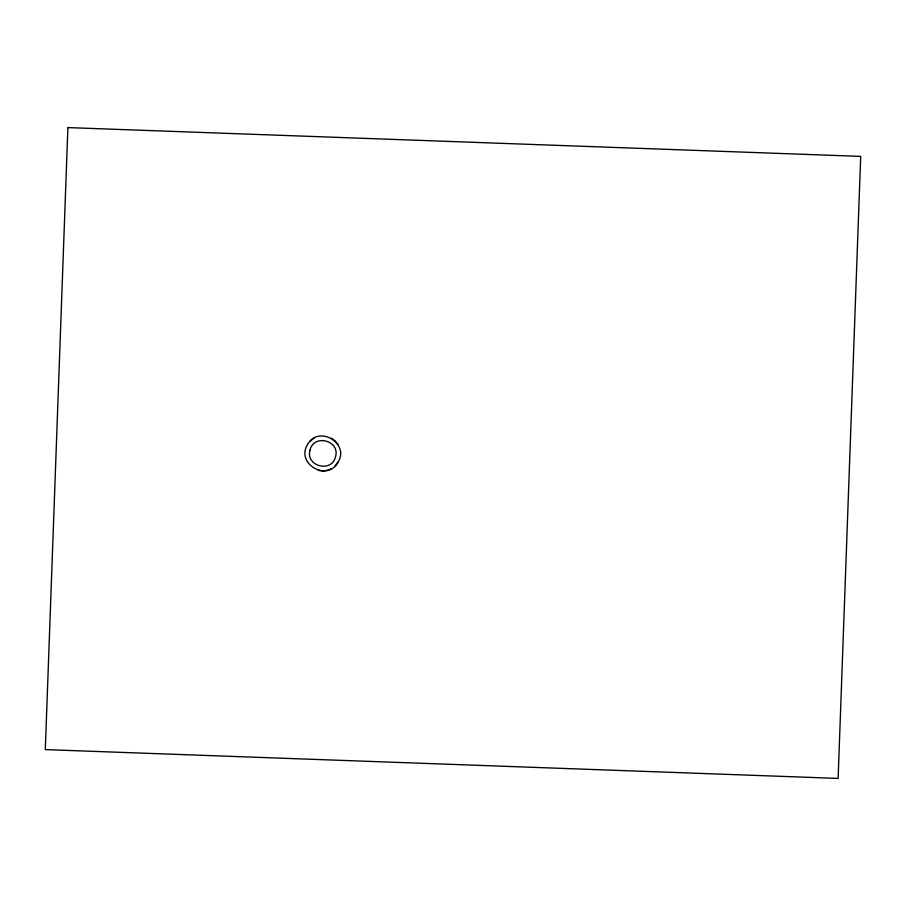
<?xml version="1.0" encoding="UTF-8"?>
<svg xmlns="http://www.w3.org/2000/svg" width="906" height="906" viewBox="0 0 906 906"><rect width="100%" height="100%" fill="white"/><g stroke="black" fill="none" stroke-linecap="round" stroke-linejoin="round"><path stroke-width="1.36" d="M338.029 462.196C350.067 443.057 318.108 424.608 307.553 444.597C295.515 463.747 327.462 482.196 338.029 462.196L335.197 465.809M310.373 440.984L314.008 438.198M331.562 468.606L327.338 470.361L322.785 470.95L318.244 470.361M331.562 438.198L335.197 440.984L337.995 444.62M67.893 127.587L45.3 749.613L838.118 778.413L860.7 156.387L67.893 127.587M310.067 449.988C305.073 466.16 331.743 473.306 335.503 456.805C340.497 440.633 313.827 433.487 310.067 449.988"/></g></svg>
